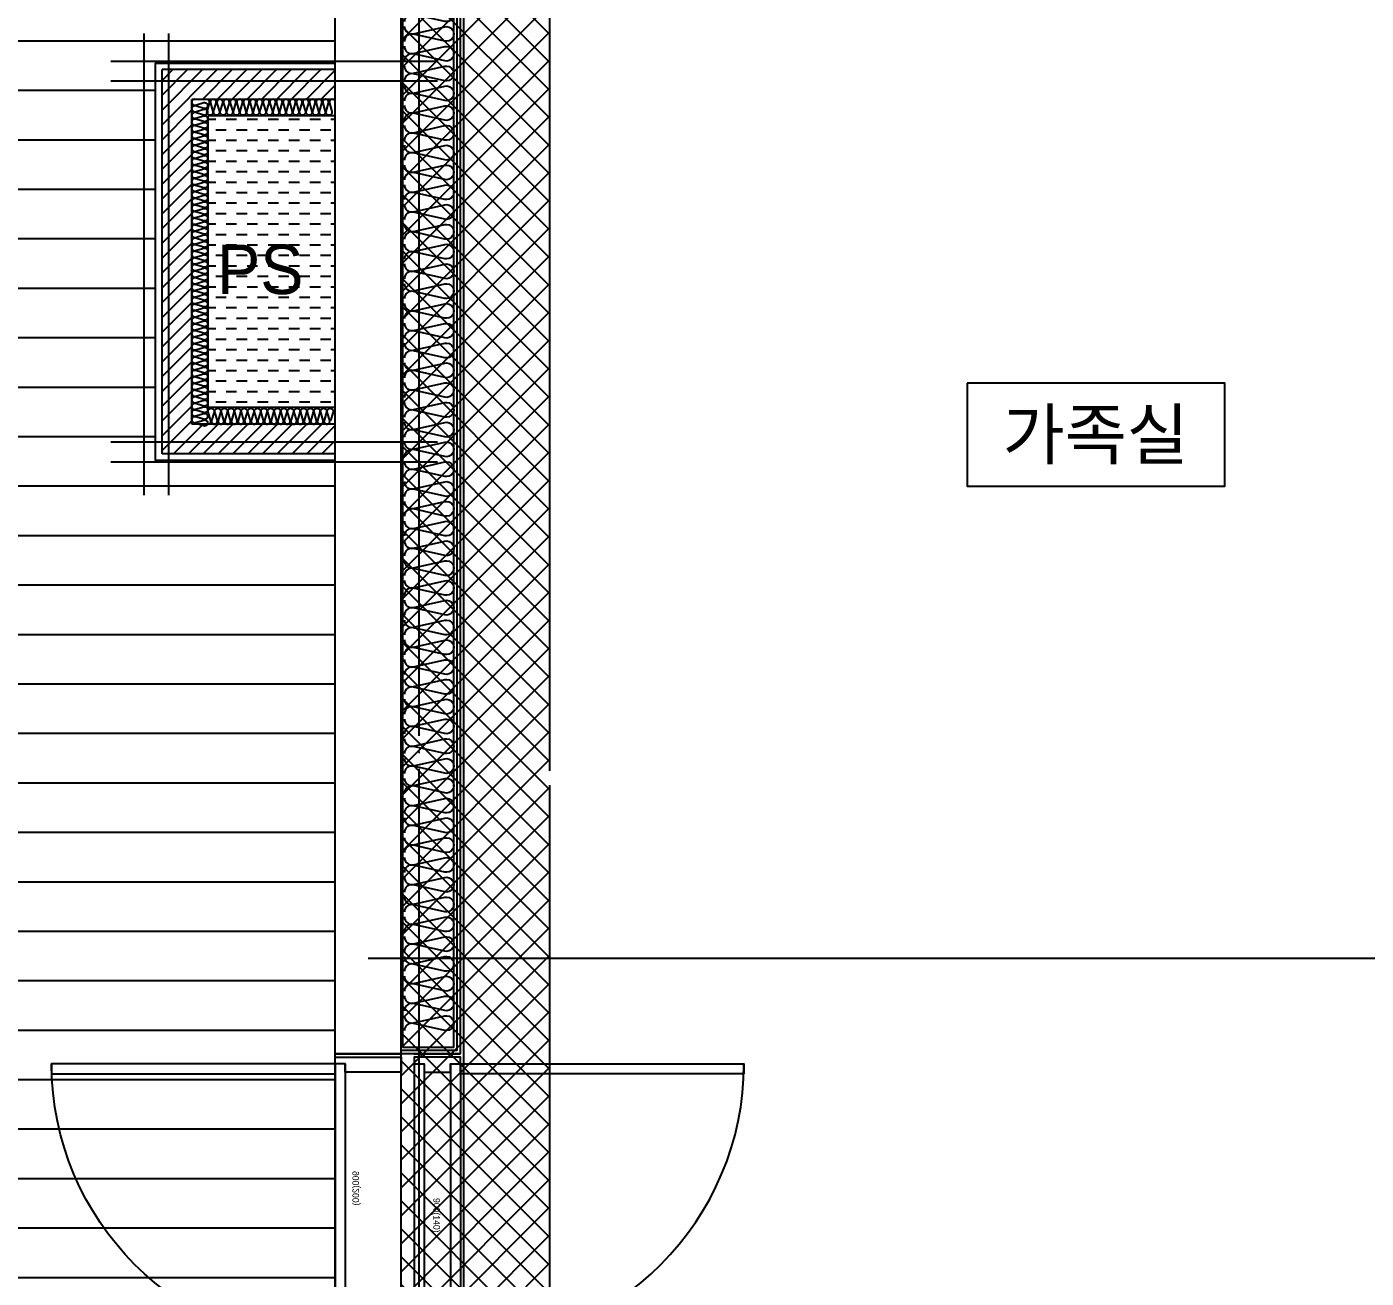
# Model space of a CAD drawing. Header units: millimetres. Extents: x -24416 to 92204, y -190080 to 23760.
# Drawn here: x 58069 to 62132, y -114386 to -110591 of the extents above; entities that cross this region are included whole.
import ezdxf
from ezdxf.enums import TextEntityAlignment as Align
from ezdxf.xclip import XClip

# ---------------------------------------------------------------- set-up
doc = ezdxf.new("R2010")
doc.units = ezdxf.units.MM
doc.header["$LTSCALE"] = 50
doc.header["$XCLIPFRAME"] = 0
for name, pattern in [('AUDIT_D_220706163347-0', [0]), ('CEN', [62, 60, -1, 0, -1]), ('HID', [2.5, 1.5, -1])]:
    doc.linetypes.add(name, pattern=pattern)
for name, color, linetype in [('A-SOL252', 252, 'Continuous'), ('A_HAT', 8, 'Continuous'), ('AA-단열-바닥-욕실', 30, 'Continuous'), ('CEN_CON', 1, 'CEN'), ('CEN_WALL', 12, 'CEN'), ('CONC', 2, 'Continuous'), ('dan1', 7, 'HID'), ('DOOR', 4, 'Continuous'), ('FIN', 6, 'Continuous'), ('HAT', 9, 'Continuous'), ('INS', 252, 'Continuous'), ('ROM', 7, 'AUDIT_D_220706163347-0'), ('WAL', 3, 'Continuous'), ('WAL_DRY', 7, 'Continuous'), ('실명', 3, 'AUDIT_D_220706163347-0'), ('실명박스', 7, 'AUDIT_D_220706163347-0')]:
    doc.layers.add(name, color=color, linetype=linetype)
for name, color, linetype, plot in [('AA-CEN', 1, 'CEN', False), ('MC', 135, 'Continuous', False), ('X - 단위세대$0$0_임시', 134, 'Continuous', False)]:
    doc.layers.add(name, color=color, linetype=linetype, plot=plot)
doc.styles.add('HAUD01', font='Dotum.ttf')
doc.styles.add('HAUD02', font='Dotum.ttf', dxfattribs={"width": 0.8})

# ---------------------------------------------------------------- blocks, each defined once
blk = doc.blocks.new('WD-900(200)')
at = {"layer": 'DOOR'}
for p, q in [((20, 200), (880, 200)), ((20, 170), (880, 170))]:
    blk.add_line(p, q, dxfattribs=at)
blk.add_lwpolyline([(20, 200), (20, 1060), (50, 1060), (50, 200), (20, 200)], dxfattribs=at)
for points in [[(45, 170), (20, 170), (20, 200), (0, 200), (0, 0), (45, 0)], [(855, 170), (880, 170), (880, 200), (900, 200), (900, 0), (855, 0)]]:
    blk.add_lwpolyline(points, close=True, dxfattribs=at)
blk.add_arc((20, 200), 860, 0, 90, dxfattribs=at)
at = {"layer": 'X - 단위세대$0$0_임시'}
for p, q in [((-10, 0), (-10, 200)), ((910, 0), (910, 200))]:
    blk.add_line(p, q, dxfattribs=at)
at = {"layer": 'X - 단위세대$0$0_임시', "style": 'HAUD02'}
blk.add_text('900(200)', height=20, dxfattribs=at).set_placement((397.3, 135), align=Align.MIDDLE)
blk = doc.blocks.new('insul1')
blk.add_lwpolyline([(0, 0, 0.480617), (0.146, 0.183), (0.004, 0.817, -1.249969), (0.296, 0.817), (0.154, 0.183, 0.480617), (0.3, 0, 0.480617)], format="xyb")
blk = doc.blocks.new('PD-900(140)')
at = {"layer": 'DOOR'}
for p, q in [((20, 140), (880, 140)), ((20, 110), (880, 110)), ((20, 30), (880, 30)), ((20, 0), (880, 0))]:
    blk.add_line(p, q, dxfattribs=at)
blk.add_lwpolyline([(20, 140), (20, 1000), (50, 1000), (50, 140), (20, 140)], dxfattribs=at)
for points in [[(45, 110), (20, 110), (20, 140), (0, 140), (0, 0), (20, 0), (20, 30), (45, 30)], [(855, 110), (880, 110), (880, 140), (900, 140), (900, 0), (880, 0), (880, 30), (855, 30)]]:
    blk.add_lwpolyline(points, close=True, dxfattribs=at)
blk.add_arc((20, 140), 860, 0, 90, dxfattribs=at)
at = {"layer": 'X - 단위세대$0$0_임시'}
for p, q in [((-10, 0), (-10, 140)), ((910, 0), (910, 140))]:
    blk.add_line(p, q, dxfattribs=at)
at = {"layer": 'X - 단위세대$0$0_임시', "style": 'HAUD02'}
blk.add_text('900(140)', height=20, dxfattribs=at).set_placement((479.3, 65.4), align=Align.MIDDLE)
blk = doc.blocks.new('U-121A(확장)1', base_point=(300293.2, -148733.3))
at = {"layer": 'A-SOL252'}
h = blk.add_hatch(dxfattribs=at)
h.set_pattern_fill('DASH', color=256, scale=10, style=0)
h.paths.add_polyline_path([(303958.2, -141838.3), (304343.2, -141838.3), (304343.2, -140953.3), (303958.2, -140953.3)])
at = {"layer": 'A_HAT'}
h = blk.add_hatch(dxfattribs=at)
h.set_pattern_fill('ANSI31', color=256, scale=10, style=0)
h.paths.add_polyline_path([(304343.2, -140903.3), (304343.2, -140813.3), (303818.2, -140813.3), (303818.2, -141978.3), (304343.2, -141978.3), (304343.2, -141888.3), (303908.2, -141888.3), (303908.2, -140903.3)])
at = {"layer": 'HAT', "ltscale": 100}
h = blk.add_hatch(dxfattribs=at)
h.set_pattern_fill('_USER', color=8, scale=150, pattern_type=0)
h.set_pattern_definition([(0, (315286.61, -148733.31), (0, 150), [])])
h.paths.add_polyline_path([(304343.2, -141998.3), (303798.2, -141998.3), (303798.2, -140793.3), (304343.2, -140793.3), (304343.2, -138898.3), (302773.2, -138898.3), (302773.2, -139488.3), (300493.2, -139488.3), (300493.2, -148533.3), (304343.2, -148533.3)])
at = {"layer": 'CEN_CON'}
blk.add_line((304598.2, -149033.3), (304598.2, -138398.3), dxfattribs=at)
at = {"layer": 'CEN_WALL'}
for p, q in [((303838.2, -140703.3), (303838.2, -142103.3)), ((304653.2, -140848.3), (303663.2, -140848.3)), ((304653.2, -141943.3), (303663.2, -141943.3))]:
    blk.add_line(p, q, dxfattribs=at)
at = {"layer": 'CONC'}
for p, q in [((304343.2, -143798.3), (304343.2, -138698.3)), ((304543.2, -143798.3), (304543.2, -138898.3)), ((304343.2, -143798.3), (304543.2, -143798.3))]:
    blk.add_line(p, q, dxfattribs=at)
at = {"layer": 'dan1'}
blk.add_lwpolyline([(308563.2, -142508.3), (308253.2, -142508.3), (308253.2, -139348.3), (305613.2, -139348.3), (305613.2, -140233.3), (304993.2, -140233.3), (304993.2, -148083.3), (314053.2, -148083.3), (314053.2, -144448.3), (317843.2, -144448.3), (317843.2, -148083.3), (324403.2, -148083.3), (324403.2, -146593.3), (324713.2, -146593.3)], dxfattribs=at)
at = {"layer": 'FIN'}
for p, q in [((303798.2, -141998.3), (303798.2, -140793.3)), ((304343.2, -140793.3), (303798.2, -140793.3)), ((304343.2, -141998.3), (303798.2, -141998.3))]:
    blk.add_line(p, q, dxfattribs=at)
at = {"layer": 'HAT', "color": 8, "ltscale": 100}
blk.add_lwpolyline([(304343.2, -140793.3), (304343.2, -138898.3), (302773.2, -138898.3), (302773.2, -139488.3), (300493.2, -139488.3), (300493.2, -148533.3), (304343.2, -148533.3), (304343.2, -141998.3), (303798.2, -141998.3), (303798.2, -140793.3), (304343.2, -140793.3)], dxfattribs=at)
at = {"layer": 'INS'}
for p, q in [((304548.2, -143778.3), (304548.2, -139773.3)), ((304703.2, -143778.3), (304703.2, -139883.3)), ((303958.2, -141838.3), (303958.2, -140953.3)), ((304343.2, -140953.3), (303958.2, -140953.3)), ((304343.2, -141838.3), (303958.2, -141838.3)), ((304703.2, -143778.3), (304548.2, -143778.3))]:
    blk.add_line(p, q, dxfattribs=at)
for points in [[(303919.7, -140903.3, 1.34), (303919.7, -140920.8), (303944.6, -140913.3, -1.34), (303944.6, -140930.8), (303919.7, -140923.4), (303919.7, -140923.4, 1.34), (303919.7, -140940.9), (303944.6, -140933.4, -1.34), (303944.6, -140950.9), (303919.7, -140943.4), (303919.7, -140943.4, 1.34), (303919.7, -140960.9), (303944.6, -140953.5, -1.34), (303944.6, -140971), (303919.7, -140963.5), (303919.7, -140963.5, 1.34), (303919.7, -140981), (303944.6, -140973.5, -1.34), (303944.6, -140991), (303919.7, -140983.5), (303919.7, -140983.5, 1.34), (303919.7, -141001), (303944.6, -140993.6, -1.34), (303944.6, -141011.1), (303919.7, -141003.6), (303919.7, -141003.6, 1.34), (303919.7, -141021.1), (303944.6, -141013.6, -1.34), (303944.6, -141031.1), (303919.7, -141023.7), (303919.7, -141023.7, 1.34), (303919.7, -141041.2), (303944.6, -141033.7, -1.34), (303944.6, -141051.2), (303919.7, -141043.7), (303919.7, -141043.7, 1.34), (303919.7, -141061.2), (303944.6, -141053.7, -1.34), (303944.6, -141071.2), (303919.7, -141063.8), (303919.7, -141063.8, 1.34), (303919.7, -141081.3), (303944.6, -141073.8, -1.34), (303944.6, -141091.3), (303919.7, -141083.8), (303919.7, -141083.8, 1.34), (303919.7, -141101.3), (303944.6, -141093.9, -1.34), (303944.6, -141111.4), (303919.7, -141103.9), (303919.7, -141103.9, 1.34), (303919.7, -141121.4), (303944.6, -141113.9, -1.34), (303944.6, -141131.4), (303919.7, -141123.9), (303919.7, -141123.9, 1.34), (303919.7, -141141.4), (303944.6, -141134, -1.34), (303944.6, -141151.5), (303919.7, -141144), (303919.7, -141144, 1.34), (303919.7, -141161.5), (303944.6, -141154, -1.34), (303944.6, -141171.5), (303919.7, -141164.1), (303919.7, -141164.1, 1.34), (303919.7, -141181.6), (303944.6, -141174.1, -1.34), (303944.6, -141191.6), (303919.7, -141184.1), (303919.7, -141184.1, 1.34), (303919.7, -141201.6), (303944.6, -141194.1, -1.34), (303944.6, -141211.6), (303919.7, -141204.2), (303919.7, -141204.2, 1.34), (303919.7, -141221.7), (303944.6, -141214.2, -1.34), (303944.6, -141231.7), (303919.7, -141224.2), (303919.7, -141224.2, 1.34), (303919.7, -141241.7), (303944.6, -141234.3, -1.34), (303944.6, -141251.8), (303919.7, -141244.3), (303919.7, -141244.3, 1.34), (303919.7, -141261.8), (303944.6, -141254.3, -1.34), (303944.6, -141271.8), (303919.7, -141264.3), (303919.7, -141264.3, 1.34), (303919.7, -141281.8), (303944.6, -141274.4, -1.34), (303944.6, -141291.9), (303919.7, -141284.4), (303919.7, -141284.4, 1.34), (303919.7, -141301.9), (303944.6, -141294.4, -1.34), (303944.6, -141311.9), (303919.7, -141304.5), (303919.7, -141304.5, 1.34), (303919.7, -141322), (303944.6, -141314.5, -1.34), (303944.6, -141332), (303919.7, -141324.5), (303919.7, -141324.5, 1.34), (303919.7, -141342), (303944.6, -141334.5, -1.34), (303944.6, -141352), (303919.7, -141344.6), (303919.7, -141344.6, 1.34), (303919.7, -141362.1), (303944.6, -141354.6, -1.34), (303944.6, -141372.1), (303919.7, -141364.6), (303919.7, -141364.6, 1.34), (303919.7, -141382.1), (303944.6, -141374.7, -1.34), (303944.6, -141392.2), (303919.7, -141384.7), (303919.7, -141384.7, 1.34), (303919.7, -141402.2), (303944.6, -141394.7, -1.34), (303944.6, -141412.2), (303919.7, -141404.7), (303919.7, -141404.7, 1.34), (303919.7, -141422.2), (303944.6, -141414.8, -1.34), (303944.6, -141432.3), (303919.7, -141424.8), (303919.7, -141424.8, 1.34), (303919.7, -141442.3), (303944.6, -141434.8, -1.34), (303944.6, -141452.3), (303919.7, -141444.9), (303919.7, -141444.9, 1.34), (303919.7, -141462.4), (303944.6, -141454.9, -1.34), (303944.6, -141472.4), (303919.7, -141464.9), (303919.7, -141464.9, 1.34), (303919.7, -141482.4), (303944.6, -141474.9, -1.34), (303944.6, -141492.4), (303919.7, -141485), (303919.7, -141485, 1.34), (303919.7, -141502.5), (303944.6, -141495, -1.34), (303944.6, -141512.5), (303919.7, -141505), (303919.7, -141505, 1.34), (303919.7, -141522.5), (303944.6, -141515.1, -1.34), (303944.6, -141532.6), (303919.7, -141525.1), (303919.7, -141525.1, 1.34), (303919.7, -141542.6), (303944.6, -141535.1, -1.34), (303944.6, -141552.6), (303919.7, -141545.1), (303919.7, -141545.1, 1.34), (303919.7, -141562.6), (303944.6, -141555.2, -1.34), (303944.6, -141572.7), (303919.7, -141565.2), (303919.7, -141565.2, 1.34), (303919.7, -141582.7), (303944.6, -141575.2, -1.34), (303944.6, -141592.7), (303919.7, -141585.3), (303919.7, -141585.3, 1.34), (303919.7, -141602.8), (303944.6, -141595.3, -1.34), (303944.6, -141612.8), (303919.7, -141605.3), (303919.7, -141605.3, 1.34), (303919.7, -141622.8), (303944.6, -141615.3, -1.34), (303944.6, -141632.8), (303919.7, -141625.4), (303919.7, -141625.4, 1.34), (303919.7, -141642.9), (303944.6, -141635.4, -1.34), (303944.6, -141652.9), (303919.7, -141645.4), (303919.7, -141645.4, 1.34), (303919.7, -141662.9), (303944.6, -141655.5, -1.34), (303944.6, -141673), (303919.7, -141665.5), (303919.7, -141665.5, 1.34), (303919.7, -141683), (303944.6, -141675.5, -1.34), (303944.6, -141693), (303919.7, -141685.5), (303919.7, -141685.5, 1.34), (303919.7, -141703), (303944.6, -141695.6, -1.34), (303944.6, -141713.1), (303919.7, -141705.6), (303919.7, -141705.6, 1.34), (303919.7, -141723.1), (303944.6, -141715.6, -1.34), (303944.6, -141733.1), (303919.7, -141725.7), (303919.7, -141725.7, 1.34), (303919.7, -141743.2), (303944.6, -141735.7, -1.34), (303944.6, -141753.2), (303919.7, -141745.7), (303919.7, -141745.7, 1.34), (303919.7, -141763.2), (303944.6, -141755.7, -1.34), (303944.6, -141773.2), (303919.7, -141765.8), (303919.7, -141765.8, 1.34), (303919.7, -141783.3), (303944.6, -141775.8, -1.34), (303944.6, -141793.3), (303919.7, -141785.8), (303919.7, -141785.8, 1.34), (303919.7, -141803.3), (303944.6, -141795.9, -1.34), (303944.6, -141813.4), (303919.7, -141805.9), (303919.7, -141805.9, 1.34), (303919.7, -141823.4), (303944.6, -141815.9, -1.34), (303944.6, -141833.4), (303919.7, -141825.9), (303919.7, -141825.9, 1.34), (303919.7, -141843.4), (303944.6, -141836, -1.34), (303944.6, -141853.5), (303919.7, -141846), (303919.7, -141846, 1.34), (303919.7, -141863.5), (303944.6, -141856, -1.34), (303944.6, -141873.5), (303919.7, -141866.1), (303919.7, -141866.1, 1.34), (303919.7, -141883.6), (303944.6, -141876.1, -1.34), (303944.6, -141893.6), (303919.7, -141886.1)], [(304343.2, -140914.8, 1.34), (304325.7, -140914.8), (304333.2, -140939.7, -1.34), (304315.7, -140939.7), (304323.2, -140914.8), (304323.2, -140914.8, 1.34), (304305.7, -140914.8), (304313.2, -140939.7, -1.34), (304295.7, -140939.7), (304303.1, -140914.8), (304303.1, -140914.8, 1.34), (304285.6, -140914.8), (304293.1, -140939.7, -1.34), (304275.6, -140939.7), (304283.1, -140914.8), (304283.1, -140914.8, 1.34), (304265.6, -140914.8), (304273, -140939.7, -1.34), (304255.5, -140939.7), (304263, -140914.8), (304263, -140914.8, 1.34), (304245.5, -140914.8), (304253, -140939.7, -1.34), (304235.5, -140939.7), (304243, -140914.8), (304243, -140914.8, 1.34), (304225.5, -140914.8), (304232.9, -140939.7, -1.34), (304215.4, -140939.7), (304222.9, -140914.8), (304222.9, -140914.8, 1.34), (304205.4, -140914.8), (304212.9, -140939.7, -1.34), (304195.4, -140939.7), (304202.8, -140914.8), (304202.8, -140914.8, 1.34), (304185.3, -140914.8), (304192.8, -140939.7, -1.34), (304175.3, -140939.7), (304182.8, -140914.8), (304182.8, -140914.8, 1.34), (304165.3, -140914.8), (304172.8, -140939.7, -1.34), (304155.3, -140939.7), (304162.7, -140914.8), (304162.7, -140914.8, 1.34), (304145.2, -140914.8), (304152.7, -140939.7, -1.34), (304135.2, -140939.7), (304142.7, -140914.8), (304142.7, -140914.8, 1.34), (304125.2, -140914.8), (304132.6, -140939.7, -1.34), (304115.1, -140939.7), (304122.6, -140914.8), (304122.6, -140914.8, 1.34), (304105.1, -140914.8), (304112.6, -140939.7, -1.34), (304095.1, -140939.7), (304102.6, -140914.8), (304102.6, -140914.8, 1.34), (304085.1, -140914.8), (304092.5, -140939.7, -1.34), (304075, -140939.7), (304082.5, -140914.8), (304082.5, -140914.8, 1.34), (304065, -140914.8), (304072.5, -140939.7, -1.34), (304055, -140939.7), (304062.4, -140914.8), (304062.4, -140914.8, 1.34), (304044.9, -140914.8), (304052.4, -140939.7, -1.34), (304034.9, -140939.7), (304042.4, -140914.8), (304042.4, -140914.8, 1.34), (304024.9, -140914.8), (304032.4, -140939.7, -1.34), (304014.9, -140939.7), (304022.3, -140914.8), (304022.3, -140914.8, 1.34), (304004.8, -140914.8), (304012.3, -140939.7, -1.34), (303994.8, -140939.7), (304002.3, -140914.8), (304002.3, -140914.8, 1.34), (303984.8, -140914.8), (303992.2, -140939.7, -1.34), (303974.7, -140939.7), (303982.2, -140914.8), (303982.2, -140914.8, 1.34), (303964.7, -140914.8), (303972.2, -140939.7, -1.34), (303954.7, -140939.7), (303962.2, -140914.8), (303962.2, -140914.8, 0.337154), (303958.2, -140904.5, 0.337154)], [(303958.2, -141888.5, 0.463061), (303965.9, -141876.8), (303958.4, -141851.9, -1.34), (303975.9, -141851.9), (303968.4, -141876.8), (303968.4, -141876.8, 1.34), (303985.9, -141876.8), (303978.4, -141851.9, -1.34), (303995.9, -141851.9), (303988.5, -141876.8), (303988.5, -141876.8, 1.34), (304006, -141876.8), (303998.5, -141851.9, -1.34), (304016, -141851.9), (304008.5, -141876.8), (304008.5, -141876.8, 1.34), (304026, -141876.8), (304018.6, -141851.9, -1.34), (304036.1, -141851.9), (304028.6, -141876.8), (304028.6, -141876.8, 1.34), (304046.1, -141876.8), (304038.6, -141851.9, -1.34), (304056.1, -141851.9), (304048.6, -141876.8), (304048.6, -141876.8, 1.34), (304066.1, -141876.8), (304058.7, -141851.9, -1.34), (304076.2, -141851.9), (304068.7, -141876.8), (304068.7, -141876.8, 1.34), (304086.2, -141876.8), (304078.7, -141851.9, -1.34), (304096.2, -141851.9), (304088.8, -141876.8), (304088.8, -141876.8, 1.34), (304106.3, -141876.8), (304098.8, -141851.9, -1.34), (304116.3, -141851.9), (304108.8, -141876.8), (304108.8, -141876.8, 1.34), (304126.3, -141876.8), (304118.8, -141851.9, -1.34), (304136.3, -141851.9), (304128.9, -141876.8), (304128.9, -141876.8, 1.34), (304146.4, -141876.8), (304138.9, -141851.9, -1.34), (304156.4, -141851.9), (304148.9, -141876.8), (304148.9, -141876.8, 1.34), (304166.4, -141876.8), (304159, -141851.9, -1.34), (304176.5, -141851.9), (304169, -141876.8), (304169, -141876.8, 1.34), (304186.5, -141876.8), (304179, -141851.9, -1.34), (304196.5, -141851.9), (304189, -141876.8), (304189, -141876.8, 1.34), (304206.5, -141876.8), (304199.1, -141851.9, -1.34), (304216.6, -141851.9), (304209.1, -141876.8), (304209.1, -141876.8, 1.34), (304226.6, -141876.8), (304219.1, -141851.9, -1.34), (304236.6, -141851.9), (304229.2, -141876.8), (304229.2, -141876.8, 1.34), (304246.7, -141876.8), (304239.2, -141851.9, -1.34), (304256.7, -141851.9), (304249.2, -141876.8), (304249.2, -141876.8, 1.34), (304266.7, -141876.8), (304259.2, -141851.9, -1.34), (304276.7, -141851.9), (304269.3, -141876.8), (304269.3, -141876.8, 1.34), (304286.8, -141876.8), (304279.3, -141851.9, -1.34), (304296.8, -141851.9), (304289.3, -141876.8), (304289.3, -141876.8, 1.34), (304306.8, -141876.8), (304299.4, -141851.9, -1.34), (304316.9, -141851.9), (304309.4, -141876.8), (304309.4, -141876.8, 1.34), (304326.9, -141876.8), (304319.4, -141851.9, -1.34), (304336.9, -141851.9), (304329.4, -141876.8)]]:
    blk.add_lwpolyline(points, format="xyb", dxfattribs=at)
at = {"layer": 'MC'}
for p, q in [((304733.2, -149033.3), (304733.2, -138398.3)), ((303763.2, -140703.3), (303763.2, -142103.3)), ((304653.2, -140788.3), (303663.2, -140788.3)), ((304653.2, -142003.3), (303663.2, -142003.3)), ((304443.2, -143508.3), (314628.2, -143508.3))]:
    blk.add_line(p, q, dxfattribs=at)
at = {"layer": 'WAL'}
for p, q in [((303818.2, -141978.3), (303818.2, -140813.3)), ((304343.2, -140813.3), (303818.2, -140813.3)), ((303908.2, -141888.3), (303908.2, -140903.3)), ((304343.2, -140903.3), (303908.2, -140903.3)), ((304343.2, -141888.3), (303908.2, -141888.3)), ((304343.2, -141978.3), (303818.2, -141978.3))]:
    blk.add_line(p, q, dxfattribs=at)
at = {"layer": 'WAL_DRY'}
for p, q in [((304713.2, -143788.3), (304713.2, -139893.3)), ((304723.2, -143798.3), (304723.2, -139903.3)), ((304713.2, -143788.3), (304543.2, -143788.3)), ((304723.2, -143798.3), (304543.2, -143798.3))]:
    blk.add_line(p, q, dxfattribs=at)
at = {"layer": 'DOOR', "xscale": -1.000000000000001, "rotation": 90}
blk.add_blockref('WD-900(200)', (304543.2, -143808.3), dxfattribs=at)
at = {"layer": 'DOOR', "rotation": 270}
blk.add_blockref('PD-900(140)', (304583.2, -143808.3), dxfattribs=at)
at = {"layer": 'INS', "xscale": 150, "yscale": 150, "zscale": 150, "rotation": 270, "row_count": 1, "column_count": 66, "row_spacing": 3.155443620884047e-30, "column_spacing": 60}
blk.add_blockref('insul1', (304553.2, -139782.5), dxfattribs=at)
blk = doc.blocks.new('A$C415C5DAF')
at = {"layer": '실명박스'}
blk.add_lwpolyline([(48436.5, -130048.4), (48436.5, -130360.9), (49218.1, -130360.9), (49218.1, -130048.4)], close=True, dxfattribs=at)
at = {"layer": 'ROM', "color": 3, "style": 'HAUD01'}
blk.add_text('PS', height=150, dxfattribs=at).set_placement((46292, -129703.4), align=Align.MIDDLE)
at = {"layer": '실명', "style": 'HAUD01'}
blk.add_text('가족실', height=150, dxfattribs=at).set_placement((48825.9, -130202.4), align=Align.MIDDLE)
blk = doc.blocks.new('A$C1CAF0AFA')
at = {"layer": 'HAT'}
h = blk.add_hatch(dxfattribs=at)
h.set_pattern_fill('_USER', color=5, scale=60, angle=45, double=1, pattern_type=0)
h.set_pattern_definition([(45, (0, -23465.964), (-42.426407, 42.426407), []), (135, (0, -23465.964), (-42.426407, -42.426407), [])])
h.paths.add_polyline_path([(68714.5, -137821.7), (72504.5, -137821.7), (72504.5, -141456.7), (79064.5, -141456.7), (79064.5, -139966.7), (79374.5, -139966.7), (79374.5, -140256.7), (79574.5, -140256.7), (79574.5, -139966.7), (83194.5, -139966.7), (83194.5, -140416.7), (79514.5, -140416.7), (79514.5, -141906.7), (72054.5, -141906.7), (72054.5, -138271.7), (69164.5, -138271.7), (69164.5, -141906.7), (59204.5, -141906.7), (59204.5, -133136.7), (59824.5, -133136.7), (59824.5, -132271.7), (63364.5, -132271.7), (63364.5, -135431.7), (69164.5, -135431.9), (69164.5, -135881.7), (63424.5, -135881.7), (63424.5, -135559.2), (63224.5, -135559.2), (63224.5, -135881.7), (62914.5, -135881.7), (62914.5, -132721.7), (60274.5, -132721.7), (60274.5, -133606.7), (59654.5, -133606.7), (59654.5, -141456.7), (68714.5, -141456.7)])
h.paths.add_polyline_path([(83194.5, -136406.7), (82744.5, -136406.7), (82744.5, -135306.7), (82924.5, -135306.7), (82924.5, -133311.7), (81704.5, -133311.7), (81704.5, -134726.7), (79574.5, -134726.7), (79574.5, -134436.7), (79374.5, -134436.7), (79374.5, -134726.7), (78304.5, -134726.7), (78304.5, -132721.7), (75664.5, -132721.7), (75664.5, -135881.7), (75354.5, -135881.7), (75354.5, -135559.2), (75154.5, -135559.2), (75154.5, -135881.7), (69414.5, -135881.7), (69414.5, -135431.9), (71964.5, -135431.7), (71964.5, -135281.7), (73364.5, -135281.7), (73364.5, -135431.7), (75214.5, -135431.7), (75214.5, -132271.7), (78754.5, -132271.7), (78754.5, -134276.7), (81254.5, -134276.7), (81254.5, -132861.7), (83374.5, -132861.7), (83374.5, -135756.7), (83194.5, -135756.7)])
at = {"layer": 'AA-CEN', "color": 4}
blk.add_lwpolyline([(72054.5, -138271.7), (69164.5, -138271.7), (69164.5, -141906.7), (59204.5, -141906.7), (59204.5, -133136.7), (59824.5, -133136.7), (59824.5, -132271.7), (63364.5, -132271.7), (63364.5, -135431.7), (69164.5, -135431.9), (69164.5, -135881.7), (63424.5, -135881.7), (63424.5, -135559.2), (63224.5, -135559.2), (63224.5, -135881.7), (62914.5, -135881.7), (62914.5, -132721.7), (60274.5, -132721.7), (60274.5, -133606.7), (59654.5, -133606.7), (59654.5, -141456.7), (68714.5, -141456.7), (68714.5, -137821.7), (72504.5, -137821.7)], dxfattribs=at)

msp = doc.modelspace()

# ---------------------------------------------------------------- block references
ref = msp.add_blockref('U-121A(확장)1', (54954.5, -118640.7))
XClip(ref).set_block_clipping_path([(299993.2395842669, -149033.311332551), (329858.8019320485, -135658.3113325509)])
at = {"layer": 'AA-단열-바닥-욕실'}
msp.add_blockref('A$C1CAF0AFA', (0, 23760), dxfattribs=at)
at = {"layer": '실명박스'}
msp.add_blockref('A$C415C5DAF', (12485.4, 18377.1), dxfattribs=at)

doc.saveas('drawing.dxf')
